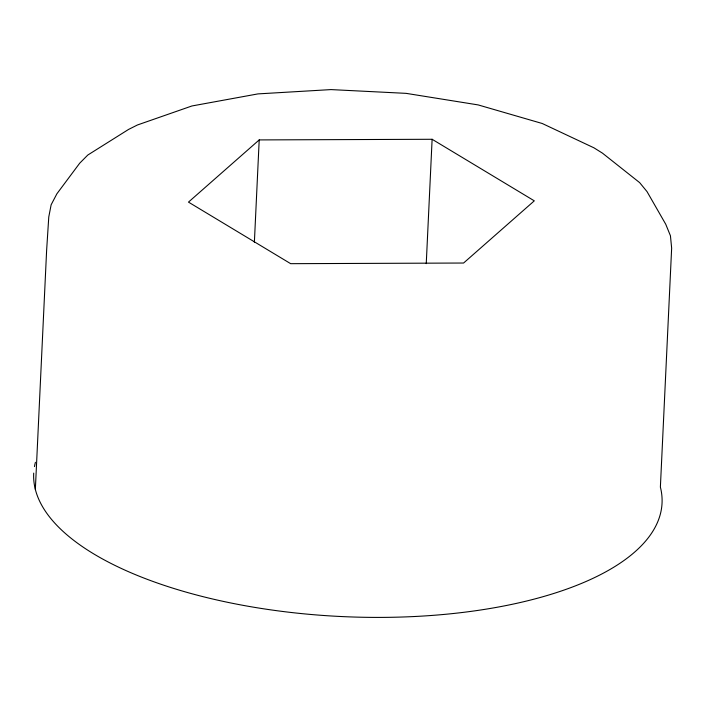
<?xml version="1.0" encoding="UTF-8"?>
<svg xmlns="http://www.w3.org/2000/svg" width="707" height="707" viewBox="0 0 707 707"><rect width="100%" height="100%" fill="white"/><g stroke="black" fill="none" stroke-linecap="round" stroke-linejoin="round"><path stroke-width="1.06" d="M35.35 489.421L46.618 250.428L48.774 216.969L51.134 204.783L56.887 193.798L79.67 163.237L87.801 155.036L128.559 129.434L137.414 124.989L191.924 105.97L257.958 93.898L331.017 89.595L406.127 93.359L478.171 104.919L542.234 123.495L593.951 147.825L602.444 153.136L639.658 182.636L647.029 191.615L665.738 224.243L670.439 235.758L671.65 248.122L660.382 487.114A314.527 128.427 2.7 0 1 360.853 617.22A314.527 128.427 2.7 0 1 33.706 473.098M254.379 242.271L259.204 139.915L432.118 139.279L534.298 200.841L463.58 263.031L290.665 263.676L188.477 202.114L259.204 139.915M426.25 263.649L432.118 139.279M34.466 466.593A314.527 128.427 2.7 0 1 35.421 462.298"/></g></svg>
